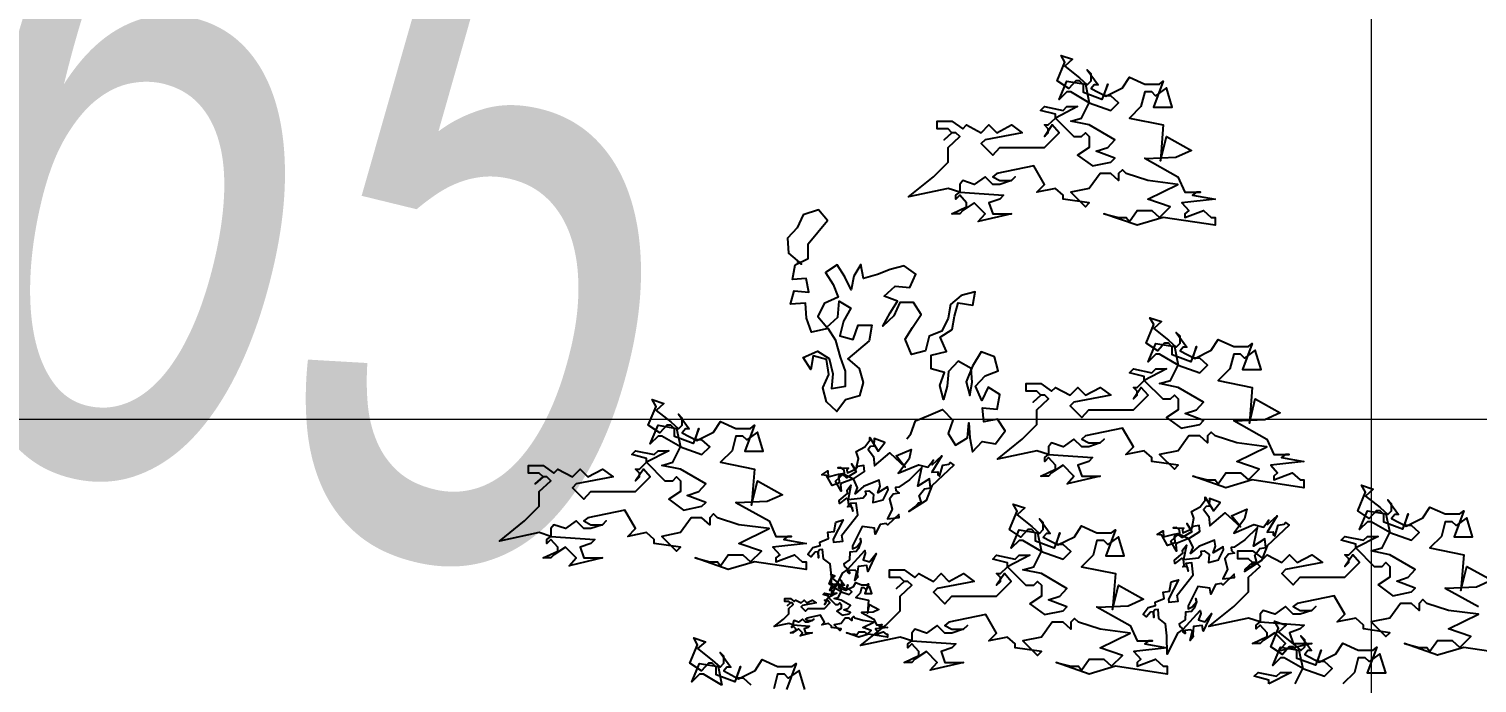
# Model space of a CAD drawing. Header units: millimetres. Extents: x 684983 to 685377, y 990360 to 990509.
# Drawn here: x 685202.114 to 685204.124, y 990445.672 to 990446.58 of the extents above; entities that cross this region are included whole.
import ezdxf

# ---------------------------------------------------------------- set-up
doc = ezdxf.new("R2010")
doc.units = ezdxf.units.MM
doc.header["$PDMODE"] = 35
doc.header["$PDSIZE"] = 0.2
for name, color, linetype in [('dim', 7, 'Continuous'), ('SYMBOLS', 7, 'Continuous'), ('VENGA TREE', 7, 'Continuous')]:
    doc.layers.add(name, color=color, linetype=linetype)
doc.layers.add('grid', color=8, linetype='Continuous', lineweight=9)
doc.styles.add('DIM', font='ARIALN.TTF', dxfattribs={"width": 0.8, "height": 1})
doc.dimstyles.get("Standard").update_dxf_attribs({"dimtxt": 1, "dimasz": 0.18, "dimexe": 0.18, "dimexo": 0.0625, "dimgap": 0.09, "dimtad": 0, "dimrnd": 0.05, "dimzin": 0, "dimdsep": 46, "dimtxsty": 'DIM', "dimcen": 0.09, "dimse1": 1, "dimse2": 1, "dimsd1": 1, "dimsd2": 1, "dimadec": 0, "dimazin": 0, "dimtfac": 1, "dimtix": 1, "dimtofl": 0, "dimtmove": 2, "dimatfit": 3, "dimfxl": 0, "dimtolj": 1, "dimtzin": 0, "dimarcsym": 0})

# ---------------------------------------------------------------- blocks, each defined once
blk = doc.blocks.new('*D57')
at = {"layer": 'Defpoints', "color": 0, "transparency": 16777216}
for p in [(685192.3597, 990448.8721), (685192.1055, 990447.83), (685211.2073, 990443.1706)]:
    blk.add_point(p, dxfattribs=at)
at = {"layer": 'dim', "color": 0, "transparency": 16777216, "insert": (685201.9106, 990446.5424), "char_height": 1, "attachment_point": 5, "rotation": 346.2918, "style": 'DIM'}
blk.add_mtext('\\A1;19.65', dxfattribs=at)
blk = doc.blocks.new('A$C7BFB01F8')
at = {"layer": 'SYMBOLS', "color": 99}
for points in [[(1.9519, 4.5114), (1.9824, 4.4873), (1.9985, 4.4728), (2.0065, 4.4809), (2.0065, 4.4954), (1.9985, 4.5035), (2.021, 4.4728), (2.0129, 4.4728), (2.0065, 4.4649), (2.037, 4.4488), (2.0717, 4.4661), (2.086, 4.4885), (2.1182, 4.474), (2.1487, 4.474), (2.1567, 4.4805), (2.1366, 4.4263), (2.1752, 4.4263), (2.1631, 4.4661), (2.1406, 4.45), (2.1327, 4.458), (2.1182, 4.458), (2.1102, 4.4275), (2.086, 4.4034), (2.1567, 4.389), (2.1509, 4.3145), (2.1631, 4.3648), (2.2151, 4.3359), (2.183, 4.3215), (2.1204, 4.3187), (2.1182, 4.3198), (2.1873, 4.2813), (2.2017, 4.2492), (2.2339, 4.2492), (2.2259, 4.2492), (2.2178, 4.2427), (2.2644, 4.2347), (2.1954, 4.2267), (2.2097, 4.2107), (2.2017, 4.2042), (2.2017, 4.1961), (2.2403, 4.2107), (2.2564, 4.1961), (2.2644, 4.1961), (2.2644, 4.1801), (2.1567, 4.1961), (2.1021, 4.1801), (2.0331, 4.2042), (2.0636, 4.1961), (2.0796, 4.1961), (2.086, 4.1881), (2.1021, 4.2107), (2.1327, 4.2107), (2.1487, 4.1961), (2.1713, 4.2187), (2.1246, 4.2347), (2.1873, 4.2653), (2.1246, 4.2733), (2.0796, 4.2878), (2.0717, 4.2957), (2.0636, 4.2878), (2.0636, 4.2733), (2.0476, 4.2878), (2.025, 4.2878), (2.0026, 4.2571), (1.964, 4.2492), (1.9946, 4.2187), (2.0026, 4.2267), (1.948, 4.2347), (1.948, 4.2427), (1.9319, 4.2571), (1.8934, 4.2492), (1.9094, 4.2653), (1.8869, 4.3038), (1.8099, 4.2878), (1.8017, 4.2813), (1.8163, 4.2733), (1.8403, 4.2733), (1.8483, 4.2813), (1.8403, 4.2733), (1.8163, 4.2653), (1.8017, 4.2653), (1.7857, 4.2813), (1.7632, 4.2653), (1.739, 4.2733), (1.7327, 4.2653), (1.7327, 4.2492), (1.8243, 4.2427), (1.8163, 4.2347), (1.7937, 4.2267), (1.8017, 4.2042), (1.8403, 4.2042), (1.7713, 4.1881), (1.7857, 4.2042), (1.7632, 4.2267), (1.739, 4.2107), (1.7327, 4.2042), (1.7166, 4.2042), (1.7472, 4.2187), (1.7472, 4.2267), (1.7327, 4.2427), (1.7246, 4.2347), (1.7246, 4.2427), (1.7327, 4.2492), (1.7086, 4.2571), (1.6261, 4.2395), (1.678, 4.2813), (1.7086, 4.3117), (1.7086, 4.3424), (1.7327, 4.3648), (1.7246, 4.3729), (1.7166, 4.3729), (1.7005, 4.3584), (1.7166, 4.3729), (1.7086, 4.3809), (1.6861, 4.3809), (1.6861, 4.397), (1.7166, 4.397), (1.739, 4.3809), (1.7472, 4.389), (1.7777, 4.3729), (1.7937, 4.389), (1.8099, 4.3729), (1.8403, 4.389), (1.8627, 4.3729), (1.7857, 4.3584), (1.7777, 4.3504), (1.8017, 4.3263), (1.8163, 4.3424), (1.9094, 4.3424), (1.9399, 4.3729), (1.9255, 4.389), (1.9094, 4.3648), (1.9173, 4.3729), (1.9173, 4.3809), (1.9094, 4.389), (1.9173, 4.389), (1.9319, 4.4034), (1.9319, 4.4115), (1.9013, 4.4194), (1.9094, 4.4275), (1.948, 4.4194), (1.956, 4.4275), (1.9784, 4.4275), (1.9319, 4.4034), (1.9704, 4.3648), (1.9865, 4.3648), (1.9946, 4.3729), (2.0026, 4.3648), (2.0026, 4.3424), (1.9784, 4.3263), (2.009, 4.3038), (2.0476, 4.3117), (2.0556, 4.3198), (2.0171, 4.3343), (2.041, 4.3424), (2.0556, 4.3584), (2.0026, 4.389), (1.964, 4.397), (1.9865, 4.4034), (2.0026, 4.4354), (1.964, 4.458), (1.956, 4.458), (1.9399, 4.442), (1.956, 4.4805), (1.9946, 4.474), (2.0026, 4.4354), (2.0476, 4.4194), (2.0636, 4.4354), (2.0476, 4.45), (2.0331, 4.45), (2.041, 4.474), (2.0289, 4.4424), (1.9905, 4.4568), (1.9905, 4.4728), (1.9824, 4.4809), (1.9743, 4.4809), (1.9599, 4.4649), (1.9359, 4.4809), (1.9519, 4.5195), (1.9438, 4.5339), (1.9679, 4.5259), (1.9519, 4.5114), (1.9519, 4.5114)], [(2.1369, 3.9652), (2.1675, 3.9411), (2.1836, 3.9266), (2.1916, 3.9347), (2.1916, 3.9492), (2.1836, 3.9573), (2.206, 3.9266), (2.198, 3.9266), (2.1916, 3.9187), (2.2221, 3.9027), (2.2567, 3.9199), (2.2711, 3.9423), (2.3033, 3.9278), (2.3338, 3.9278), (2.3417, 3.9343), (2.3217, 3.8801), (2.3603, 3.8801), (2.3482, 3.9199), (2.3257, 3.9038), (2.3178, 3.9118), (2.3033, 3.9118), (2.2953, 3.8813), (2.2711, 3.8572), (2.3417, 3.8428), (2.336, 3.7683), (2.3482, 3.8186), (2.4002, 3.7897), (2.3681, 3.7754), (2.3054, 3.7725), (2.3033, 3.7736), (2.3724, 3.7351), (2.3868, 3.703), (2.419, 3.703), (2.4109, 3.703), (2.4029, 3.6966), (2.4494, 3.6885), (2.3804, 3.6805), (2.3948, 3.6645), (2.3868, 3.658), (2.3868, 3.6499), (2.4253, 3.6645), (2.4415, 3.6499), (2.4494, 3.6499), (2.4494, 3.6339), (2.3417, 3.6499), (2.2871, 3.6339), (2.2181, 3.658), (2.2487, 3.6499), (2.2647, 3.6499), (2.2711, 3.6419), (2.2871, 3.6645), (2.3178, 3.6645), (2.3338, 3.6499), (2.3563, 3.6725), (2.3097, 3.6885), (2.3724, 3.7191), (2.3097, 3.7271), (2.2647, 3.7416), (2.2567, 3.7495), (2.2487, 3.7416), (2.2487, 3.7271), (2.2326, 3.7416), (2.2101, 3.7416), (2.1876, 3.7109), (2.149, 3.703), (2.1797, 3.6725), (2.1876, 3.6805), (2.133, 3.6885), (2.133, 3.6966), (2.117, 3.7109), (2.0784, 3.703), (2.0944, 3.7191), (2.072, 3.7576), (1.9949, 3.7416), (1.9868, 3.7351), (2.0014, 3.7271), (2.0253, 3.7271), (2.0334, 3.7351), (2.0253, 3.7271), (2.0014, 3.7191), (1.9868, 3.7191), (1.9707, 3.7351), (1.9483, 3.7191), (1.9241, 3.7271), (1.9178, 3.7191), (1.9178, 3.703), (2.0093, 3.6966), (2.0014, 3.6885), (1.9788, 3.6805), (1.9868, 3.658), (2.0253, 3.658), (1.9564, 3.6419), (1.9707, 3.658), (1.9483, 3.6805), (1.9241, 3.6645), (1.9178, 3.658), (1.9016, 3.658), (1.9323, 3.6725), (1.9323, 3.6805), (1.9178, 3.6966), (1.9097, 3.6885), (1.9097, 3.6966), (1.9178, 3.703), (1.8937, 3.7109), (1.8112, 3.6933), (1.8631, 3.7351), (1.8937, 3.7655), (1.8937, 3.7962), (1.9178, 3.8186), (1.9097, 3.8267), (1.9016, 3.8267), (1.8856, 3.8122), (1.9016, 3.8267), (1.8937, 3.8348), (1.8711, 3.8348), (1.8711, 3.8508), (1.9016, 3.8508), (1.9241, 3.8348), (1.9323, 3.8428), (1.9628, 3.8267), (1.9788, 3.8428), (1.9949, 3.8267), (2.0253, 3.8428), (2.0478, 3.8267), (1.9707, 3.8122), (1.9628, 3.8042), (1.9868, 3.7801), (2.0014, 3.7962), (2.0944, 3.7962), (2.125, 3.8267), (2.1106, 3.8428), (2.0944, 3.8186), (2.1024, 3.8267), (2.1024, 3.8348), (2.0944, 3.8428), (2.1024, 3.8428), (2.117, 3.8572), (2.117, 3.8653), (2.0864, 3.8732), (2.0944, 3.8813), (2.133, 3.8732), (2.1411, 3.8813), (2.1634, 3.8813), (2.117, 3.8572), (2.1555, 3.8186), (2.1716, 3.8186), (2.1797, 3.8267), (2.1876, 3.8186), (2.1876, 3.7962), (2.1634, 3.7801), (2.1941, 3.7576), (2.2326, 3.7655), (2.2407, 3.7736), (2.2021, 3.7881), (2.2261, 3.7962), (2.2407, 3.8122), (2.1876, 3.8428), (2.149, 3.8508), (2.1716, 3.8572), (2.1876, 3.8892), (2.149, 3.9118), (2.1411, 3.9118), (2.125, 3.8958), (2.1411, 3.9343), (2.1797, 3.9278), (2.1876, 3.8892), (2.2326, 3.8732), (2.2487, 3.8892), (2.2326, 3.9038), (2.2181, 3.9038), (2.2261, 3.9278), (2.214, 3.8962), (2.1755, 3.9106), (2.1755, 3.9266), (2.1675, 3.9347), (2.1594, 3.9347), (2.145, 3.9187), (2.1209, 3.9347), (2.1369, 3.9733), (2.1289, 3.9877), (2.153, 3.9797), (2.1369, 3.9652), (2.1369, 3.9652)], [(2.5775, 3.6165), (2.6081, 3.5924), (2.6242, 3.5779), (2.6321, 3.586), (2.6321, 3.6005), (2.6242, 3.6086), (2.6466, 3.5779), (2.6386, 3.5779), (2.6321, 3.57), (2.6627, 3.5539), (2.6973, 3.5712), (2.7117, 3.5936), (2.7439, 3.5791), (2.7744, 3.5791), (2.7823, 3.5856), (2.7623, 3.5314), (2.8009, 3.5314), (2.7888, 3.5712), (2.7663, 3.5551), (2.7583, 3.5631), (2.7439, 3.5631), (2.7359, 3.5326), (2.7117, 3.5085), (2.7823, 3.4941), (2.7765, 3.4196), (2.7888, 3.4699), (2.8407, 3.441), (2.8087, 3.4266), (2.746, 3.4238), (2.7439, 3.4249), (2.813, 3.3864)], [(2.89, 3.2852), (2.7823, 3.3012), (2.7277, 3.2852), (2.6587, 3.3093), (2.6892, 3.3012), (2.7053, 3.3012), (2.7117, 3.2932), (2.7277, 3.3158), (2.7583, 3.3158), (2.7744, 3.3012), (2.7969, 3.3238), (2.7503, 3.3398), (2.813, 3.3704), (2.7503, 3.3784), (2.7053, 3.3929), (2.6973, 3.4008), (2.6892, 3.3929), (2.6892, 3.3784), (2.6732, 3.3929), (2.6507, 3.3929), (2.6282, 3.3622), (2.5896, 3.3543), (2.6203, 3.3238), (2.6282, 3.3318), (2.5736, 3.3398), (2.5736, 3.3479), (2.5576, 3.3622), (2.519, 3.3543), (2.535, 3.3704), (2.5126, 3.4089), (2.4355, 3.3929), (2.4273, 3.3864), (2.442, 3.3784), (2.4659, 3.3784), (2.474, 3.3864), (2.4659, 3.3784), (2.442, 3.3704), (2.4273, 3.3704), (2.4113, 3.3864), (2.3889, 3.3704), (2.3647, 3.3784), (2.3584, 3.3704), (2.3584, 3.3543), (2.4499, 3.3479), (2.442, 3.3398), (2.4194, 3.3318), (2.4273, 3.3093), (2.4659, 3.3093), (2.3969, 3.2932), (2.4113, 3.3093), (2.3889, 3.3318), (2.3647, 3.3158), (2.3584, 3.3093), (2.3422, 3.3093), (2.3729, 3.3238), (2.3729, 3.3318), (2.3584, 3.3479), (2.3503, 3.3398), (2.3503, 3.3479), (2.3584, 3.3543), (2.3343, 3.3622), (2.2518, 3.3446), (2.3036, 3.3864), (2.3343, 3.4168), (2.3343, 3.4475), (2.3584, 3.4699), (2.3503, 3.478), (2.3422, 3.478), (2.3262, 3.4635), (2.3422, 3.478), (2.3343, 3.486), (2.3117, 3.486), (2.3117, 3.5021), (2.3422, 3.5021), (2.3647, 3.486), (2.3729, 3.4941), (2.4034, 3.478), (2.4194, 3.4941), (2.4355, 3.478), (2.4659, 3.4941), (2.4884, 3.478), (2.4113, 3.4635), (2.4034, 3.4555), (2.4273, 3.4314), (2.442, 3.4475), (2.535, 3.4475), (2.5655, 3.478), (2.5512, 3.4941), (2.535, 3.4699), (2.543, 3.478), (2.543, 3.486), (2.535, 3.4941), (2.543, 3.4941), (2.5576, 3.5085), (2.5576, 3.5166), (2.527, 3.5245), (2.535, 3.5326), (2.5736, 3.5245), (2.5817, 3.5326), (2.604, 3.5326), (2.5576, 3.5085), (2.5961, 3.4699), (2.6122, 3.4699), (2.6203, 3.478), (2.6282, 3.4699), (2.6282, 3.4475), (2.604, 3.4314), (2.6346, 3.4089), (2.6732, 3.4168), (2.6813, 3.4249), (2.6427, 3.4394), (2.6667, 3.4475), (2.6813, 3.4635), (2.6282, 3.4941), (2.5896, 3.5021), (2.6122, 3.5085), (2.6282, 3.5405), (2.5896, 3.5631), (2.5817, 3.5631), (2.5655, 3.5471), (2.5817, 3.5856), (2.6203, 3.5791), (2.6282, 3.5405), (2.6732, 3.5245), (2.6892, 3.5405), (2.6732, 3.5551), (2.6587, 3.5551), (2.6667, 3.5791), (2.6546, 3.5475), (2.6161, 3.5619), (2.6161, 3.5779), (2.6081, 3.586), (2.6, 3.586), (2.5856, 3.57), (2.5615, 3.586), (2.5775, 3.6246), (2.5695, 3.639), (2.5936, 3.631), (2.5775, 3.6165), (2.5775, 3.6165)], [(1.8522, 3.5773), (1.8827, 3.5532), (1.8989, 3.5387), (1.9068, 3.5467), (1.9068, 3.5612), (1.8989, 3.5693), (1.9213, 3.5387), (1.9132, 3.5387), (1.9068, 3.5307), (1.9373, 3.5147), (1.972, 3.5319), (1.9864, 3.5544), (2.0185, 3.5399), (2.049, 3.5399), (2.057, 3.5463), (2.037, 3.4921), (2.0755, 3.4921), (2.0634, 3.5319), (2.041, 3.5159), (2.033, 3.5239), (2.0185, 3.5239), (2.0106, 3.4933), (1.9864, 3.4693), (2.057, 3.4549), (2.0512, 3.3803), (2.0634, 3.4307), (2.1154, 3.4018), (2.0834, 3.3874), (2.0207, 3.3846), (2.0185, 3.3857), (2.0876, 3.3472), (2.102, 3.315), (2.1343, 3.315), (2.1262, 3.315), (2.1181, 3.3086), (2.1647, 3.3005), (2.0957, 3.2926), (2.1101, 3.2766), (2.102, 3.27), (2.102, 3.262), (2.1406, 3.2766), (2.1567, 3.262), (2.1647, 3.262), (2.1647, 3.2459), (2.057, 3.262), (2.0024, 3.2459), (1.9334, 3.27), (1.9639, 3.262), (1.98, 3.262), (1.9864, 3.254), (2.0024, 3.2766), (2.033, 3.2766), (2.049, 3.262), (2.0716, 3.2845), (2.025, 3.3005), (2.0876, 3.3312), (2.025, 3.3391), (1.98, 3.3536), (1.972, 3.3616), (1.9639, 3.3536), (1.9639, 3.3391), (1.9479, 3.3536), (1.9253, 3.3536), (1.9029, 3.323), (1.8643, 3.315), (1.8949, 3.2845), (1.9029, 3.2926), (1.8483, 3.3005), (1.8483, 3.3086), (1.8323, 3.323), (1.7937, 3.315), (1.8097, 3.3312), (1.7873, 3.3696), (1.7102, 3.3536), (1.702, 3.3472), (1.7166, 3.3391), (1.7406, 3.3391), (1.7487, 3.3472), (1.7406, 3.3391), (1.7166, 3.3312), (1.702, 3.3312), (1.686, 3.3472), (1.6636, 3.3312), (1.6394, 3.3391), (1.633, 3.3312), (1.633, 3.315), (1.7246, 3.3086), (1.7166, 3.3005), (1.6941, 3.2926), (1.702, 3.27), (1.7406, 3.27), (1.6716, 3.254), (1.686, 3.27), (1.6636, 3.2926), (1.6394, 3.2766), (1.633, 3.27), (1.6169, 3.27), (1.6475, 3.2845), (1.6475, 3.2926), (1.633, 3.3086), (1.625, 3.3005), (1.625, 3.3086), (1.633, 3.315), (1.609, 3.323), (1.5264, 3.3053), (1.5783, 3.3472), (1.609, 3.3776), (1.609, 3.4082), (1.633, 3.4307), (1.625, 3.4387), (1.6169, 3.4387), (1.6009, 3.4242), (1.6169, 3.4387), (1.609, 3.4468), (1.5864, 3.4468), (1.5864, 3.4628), (1.6169, 3.4628), (1.6394, 3.4468), (1.6475, 3.4549), (1.678, 3.4387), (1.6941, 3.4549), (1.7102, 3.4387), (1.7406, 3.4549), (1.7631, 3.4387), (1.686, 3.4242), (1.678, 3.4163), (1.702, 3.3922), (1.7166, 3.4082), (1.8097, 3.4082), (1.8402, 3.4387), (1.8258, 3.4549), (1.8097, 3.4307), (1.8177, 3.4387), (1.8177, 3.4468), (1.8097, 3.4549), (1.8177, 3.4549), (1.8323, 3.4693), (1.8323, 3.4773), (1.8016, 3.4853), (1.8097, 3.4933), (1.8483, 3.4853), (1.8564, 3.4933), (1.8787, 3.4933), (1.8323, 3.4693), (1.8707, 3.4307), (1.8869, 3.4307), (1.8949, 3.4387), (1.9029, 3.4307), (1.9029, 3.4082), (1.8787, 3.3922), (1.9093, 3.3696), (1.9479, 3.3776), (1.956, 3.3857), (1.9174, 3.4002), (1.9414, 3.4082), (1.956, 3.4242), (1.9029, 3.4549), (1.8643, 3.4628), (1.8869, 3.4693), (1.9029, 3.5013), (1.8643, 3.5239), (1.8564, 3.5239), (1.8402, 3.5078), (1.8564, 3.5463), (1.8949, 3.5399), (1.9029, 3.5013), (1.9479, 3.4853), (1.9639, 3.5013), (1.9479, 3.5159), (1.9334, 3.5159), (1.9414, 3.5399), (1.9293, 3.5083), (1.8908, 3.5227), (1.8908, 3.5387), (1.8827, 3.5467), (1.8747, 3.5467), (1.8603, 3.5307), (1.8362, 3.5467), (1.8522, 3.5853), (1.8441, 3.5997), (1.8682, 3.5918), (1.8522, 3.5773), (1.8522, 3.5773)], [(2.1572, 3.5318), (2.179, 3.5371), (2.1913, 3.5393), (2.1905, 3.5457), (2.1839, 3.5509), (2.1774, 3.5501), (2.1993, 3.5495), (2.1964, 3.5458), (2.1977, 3.54), (2.2159, 3.5482), (2.2204, 3.5701), (2.2153, 3.5846), (2.2333, 3.594), (2.2442, 3.6079), (2.2441, 3.6138), (2.2615, 3.5854), (2.2752, 3.6029), (2.2529, 3.6116), (2.2522, 3.5957), (2.2457, 3.5949), (2.2406, 3.5883), (2.2516, 3.5739), (2.2539, 3.5543), (2.2856, 3.5813), (2.3174, 3.5521), (2.2988, 3.5756), (2.3304, 3.5889), (2.3256, 3.5692), (2.3046, 3.5398), (2.3033, 3.5392), (2.3454, 3.5569), (2.3651, 3.552), (2.3765, 3.5666), (2.3737, 3.563), (2.3737, 3.557), (2.3939, 3.5753), (2.373, 3.5411), (2.3854, 3.542), (2.3855, 3.536), (2.3892, 3.5331), (2.3962, 3.5558), (2.4086, 3.558), (2.4114, 3.5616), (2.4187, 3.5559), (2.3732, 3.5127), (2.361, 3.4822), (2.3256, 3.4594), (2.3401, 3.4704), (2.3458, 3.4777), (2.3517, 3.4778), (2.3471, 3.4931), (2.358, 3.507), (2.3703, 3.5091), (2.3681, 3.5273), (2.3443, 3.5118), (2.3526, 3.5512), (2.3267, 3.5256), (2.3042, 3.5103), (2.2977, 3.5095), (2.2985, 3.503), (2.305, 3.4979), (2.2928, 3.4957), (2.2847, 3.4855), (2.2907, 3.4644), (2.2806, 3.4441), (2.3053, 3.4471), (2.3045, 3.4536), (2.2814, 3.4316), (2.2778, 3.4345), (2.2656, 3.4323), (2.2554, 3.412), (2.2538, 3.425), (2.2284, 3.4285), (2.2083, 3.3878), (2.2083, 3.3818), (2.2171, 3.3856), (2.2256, 3.3965), (2.2248, 3.403), (2.2256, 3.3965), (2.2207, 3.3828), (2.2155, 3.3761), (2.2026, 3.3745), (2.2019, 3.3587), (2.1896, 3.3505), (2.191, 3.3448), (2.1983, 3.3391), (2.2338, 3.3783), (2.2346, 3.3719), (2.2302, 3.3588), (2.2433, 3.3544), (2.257, 3.3719), (2.2398, 3.3349), (2.2376, 3.3471), (2.2194, 3.3449), (2.218, 3.3283), (2.2188, 3.3231), (2.213, 3.3157), (2.2173, 3.3348), (2.2137, 3.3377), (2.2013, 3.3368), (2.202, 3.3303), (2.1984, 3.3331), (2.1983, 3.3391), (2.1862, 3.331), (2.1648, 3.2872), (2.1643, 3.3257), (2.1614, 3.3504), (2.1475, 3.3613), (2.1458, 3.3802), (2.1393, 3.3794), (2.1364, 3.3757), (2.1373, 3.3633), (2.1364, 3.3757), (2.1299, 3.375), (2.1219, 3.3647), (2.1147, 3.3704), (2.1255, 3.3843), (2.1408, 3.3888), (2.14, 3.3954), (2.1582, 3.4035), (2.1565, 3.4165), (2.1696, 3.4181), (2.1731, 3.4376), (2.1884, 3.4421), (2.1676, 3.4019), (2.1684, 3.3955), (2.1878, 3.3978), (2.1857, 3.4101), (2.2188, 3.4524), (2.2158, 3.4771), (2.2034, 3.4763), (2.2086, 3.4604), (2.2078, 3.4669), (2.2042, 3.4697), (2.1977, 3.469), (2.2005, 3.4726), (2.1991, 3.4843), (2.1955, 3.4872), (2.181, 3.4761), (2.1802, 3.4827), (2.1976, 3.4973), (2.1968, 3.5038), (2.2047, 3.514), (2.1991, 3.4843), (2.2303, 3.4881), (2.2361, 3.4954), (2.2353, 3.5019), (2.2418, 3.5027), (2.252, 3.4947), (2.2506, 3.478), (2.2718, 3.4839), (2.2819, 3.5043), (2.2811, 3.5108), (2.2608, 3.4984), (2.2656, 3.5122), (2.2636, 3.5245), (2.2308, 3.5113), (2.2135, 3.4966), (2.2186, 3.5091), (2.2097, 3.5278), (2.1858, 3.5183), (2.1829, 3.5147), (2.1845, 3.5017), (2.1727, 3.5227), (2.1894, 3.5379), (2.2097, 3.5278), (2.233, 3.5425), (2.2314, 3.5555), (2.2191, 3.5534), (2.2139, 3.5468), (2.2059, 3.559), (2.2159, 3.5423), (2.1957, 3.5299), (2.1884, 3.5356), (2.1819, 3.5348), (2.179, 3.5311), (2.1812, 3.5189), (2.1654, 3.5137), (2.1535, 3.5347), (2.1441, 3.5361), (2.1563, 3.5442), (2.1572, 3.5318), (2.1572, 3.5318)], [(1.4671, 3.4452), (1.4784, 3.4363), (1.4843, 3.4309), (1.4873, 3.4339), (1.4873, 3.4392), (1.4843, 3.4422), (1.4926, 3.4309), (1.4896, 3.4309), (1.4873, 3.428), (1.4985, 3.422), (1.5114, 3.4284), (1.5167, 3.4367), (1.5286, 3.4313), (1.5398, 3.4313), (1.5428, 3.4337), (1.5354, 3.4137), (1.5496, 3.4137), (1.5452, 3.4284), (1.5369, 3.4225), (1.5339, 3.4254), (1.5286, 3.4254), (1.5256, 3.4141), (1.5167, 3.4052), (1.5428, 3.3999), (1.5406, 3.3724), (1.5452, 3.391), (1.5644, 3.3803), (1.5525, 3.375), (1.5294, 3.3739), (1.5286, 3.3743), (1.5541, 3.3601), (1.5594, 3.3482), (1.5713, 3.3482), (1.5684, 3.3482), (1.5654, 3.3458), (1.5826, 3.3429), (1.5571, 3.3399), (1.5624, 3.334), (1.5594, 3.3316), (1.5594, 3.3286), (1.5737, 3.334), (1.5796, 3.3286), (1.5826, 3.3286), (1.5826, 3.3227), (1.5428, 3.3286), (1.5226, 3.3227), (1.4971, 3.3316), (1.5084, 3.3286), (1.5143, 3.3286), (1.5167, 3.3257), (1.5226, 3.334), (1.5339, 3.334), (1.5398, 3.3286), (1.5482, 3.3369), (1.5309, 3.3429), (1.5541, 3.3542), (1.5309, 3.3571), (1.5143, 3.3625), (1.5114, 3.3654), (1.5084, 3.3625), (1.5084, 3.3571), (1.5024, 3.3625), (1.4941, 3.3625), (1.4858, 3.3512), (1.4715, 3.3482), (1.4829, 3.3369), (1.4858, 3.3399), (1.4656, 3.3429), (1.4656, 3.3458), (1.4597, 3.3512), (1.4454, 3.3482), (1.4514, 3.3542), (1.4431, 3.3684), (1.4146, 3.3625), (1.4116, 3.3601), (1.417, 3.3571), (1.4258, 3.3571), (1.4288, 3.3601), (1.4258, 3.3571), (1.417, 3.3542), (1.4116, 3.3542), (1.4056, 3.3601), (1.3973, 3.3542), (1.3884, 3.3571), (1.3861, 3.3542), (1.3861, 3.3482), (1.4199, 3.3458), (1.417, 3.3429), (1.4086, 3.3399), (1.4116, 3.3316), (1.4258, 3.3316), (1.4003, 3.3257), (1.4056, 3.3316), (1.3973, 3.3399), (1.3884, 3.334), (1.3861, 3.3316), (1.3801, 3.3316), (1.3914, 3.3369), (1.3914, 3.3399), (1.3861, 3.3458), (1.3831, 3.3429), (1.3831, 3.3458), (1.3861, 3.3482), (1.3772, 3.3512), (1.3467, 3.3446), (1.3658, 3.3601), (1.3772, 3.3713), (1.3772, 3.3827), (1.3861, 3.391), (1.3831, 3.394), (1.3801, 3.394), (1.3742, 3.3886), (1.3801, 3.394), (1.3772, 3.3969), (1.3688, 3.3969), (1.3688, 3.4029), (1.3801, 3.4029), (1.3884, 3.3969), (1.3914, 3.3999), (1.4027, 3.394), (1.4086, 3.3999), (1.4146, 3.394), (1.4258, 3.3999), (1.4341, 3.394), (1.4056, 3.3886), (1.4027, 3.3857), (1.4116, 3.3767), (1.417, 3.3827), (1.4514, 3.3827), (1.4626, 3.394), (1.4573, 3.3999), (1.4514, 3.391), (1.4543, 3.394), (1.4543, 3.3969), (1.4514, 3.3999), (1.4543, 3.3999), (1.4597, 3.4052), (1.4597, 3.4082), (1.4484, 3.4112), (1.4514, 3.4141), (1.4656, 3.4112), (1.4686, 3.4141), (1.4769, 3.4141), (1.4597, 3.4052), (1.4739, 3.391), (1.4799, 3.391), (1.4829, 3.394), (1.4858, 3.391), (1.4858, 3.3827), (1.4769, 3.3767), (1.4882, 3.3684), (1.5024, 3.3713), (1.5054, 3.3743), (1.4912, 3.3797), (1.5, 3.3827), (1.5054, 3.3886), (1.4858, 3.3999), (1.4715, 3.4029), (1.4799, 3.4052), (1.4858, 3.4171), (1.4715, 3.4254), (1.4686, 3.4254), (1.4626, 3.4195), (1.4686, 3.4337), (1.4829, 3.4313), (1.4858, 3.4171), (1.5024, 3.4112), (1.5084, 3.4171), (1.5024, 3.4225), (1.4971, 3.4225), (1.5, 3.4313), (1.4956, 3.4197), (1.4813, 3.425), (1.4813, 3.4309), (1.4784, 3.4339), (1.4754, 3.4339), (1.4701, 3.428), (1.4612, 3.4339), (1.4671, 3.4481), (1.4641, 3.4535), (1.473, 3.4505), (1.4671, 3.4452), (1.4671, 3.4452)], [(2.3965, 3.3332), (2.427, 3.3091), (2.4432, 3.2946), (2.4511, 3.3027), (2.4511, 3.3172), (2.4432, 3.3252), (2.4656, 3.2946), (2.4576, 3.2946), (2.4511, 3.2867), (2.4816, 3.2706), (2.5163, 3.2879), (2.5307, 3.3103), (2.5628, 3.2958), (2.5934, 3.2958), (2.6013, 3.3022), (2.5813, 3.2481), (2.6198, 3.2481), (2.6077, 3.2879), (2.5853, 3.2718), (2.5773, 3.2798), (2.5628, 3.2798), (2.5549, 3.2493), (2.5307, 3.2252)], [(2.3766, 3.2252), (2.3766, 3.2333), (2.3459, 3.2412), (2.354, 3.2493), (2.3926, 3.2412), (2.4007, 3.2493), (2.423, 3.2493), (2.3766, 3.2252)], [(2.4312, 3.2252), (2.4472, 3.2572), (2.4086, 3.2798), (2.4007, 3.2798), (2.3845, 3.2638), (2.4007, 3.3022), (2.4392, 3.2958), (2.4472, 3.2572), (2.4922, 3.2412), (2.5082, 3.2572), (2.4922, 3.2718), (2.4777, 3.2718), (2.4857, 3.2958), (2.4736, 3.2642), (2.4351, 3.2786), (2.4351, 3.2946), (2.427, 3.3027), (2.419, 3.3027), (2.4046, 3.2867), (2.3805, 3.3027), (2.3965, 3.3413), (2.3885, 3.3557), (2.4125, 3.3477), (2.3965, 3.3332), (2.3965, 3.3332)], [(1.1871, 3.2988), (1.2176, 3.2747), (1.2337, 3.2602), (1.2417, 3.2683), (1.2417, 3.2828), (1.2337, 3.2908), (1.2562, 3.2602), (1.2481, 3.2602), (1.2417, 3.2523), (1.2722, 3.2362), (1.3069, 3.2535), (1.3213, 3.2759), (1.3534, 3.2614), (1.3839, 3.2614), (1.3919, 3.2678), (1.3718, 3.2137)], [(1.4104, 3.2137), (1.3983, 3.2535), (1.3759, 3.2374), (1.3679, 3.2454), (1.3534, 3.2454), (1.3455, 3.2149)], [(1.2378, 3.2228), (1.1992, 3.2454), (1.1912, 3.2454), (1.1751, 3.2294), (1.1912, 3.2678), (1.2298, 3.2614), (1.2378, 3.2228)], [(1.2988, 3.2228), (1.2828, 3.2374), (1.2683, 3.2374), (1.2763, 3.2614), (1.2642, 3.2298), (1.2257, 3.2442), (1.2257, 3.2602), (1.2176, 3.2683), (1.2096, 3.2683), (1.1952, 3.2523), (1.1711, 3.2683), (1.1871, 3.3069), (1.179, 3.3212), (1.2031, 3.3133), (1.1871, 3.2988), (1.1871, 3.2988)]]:
    blk.add_lwpolyline(points, dxfattribs=at)
at = {"layer": 'SYMBOLS', "color": 73}
for points in [[(1.6224, 3.7359), (1.6307, 3.7458), (1.6409, 3.7733), (1.6677, 3.7839), (1.6972, 3.7968), (1.7185, 3.7743), (1.7084, 3.7468), (1.7243, 3.7221), (1.749, 3.738), (1.7516, 3.7688), (1.7541, 3.7376), (1.7593, 3.7087), (1.7793, 3.7302), (1.8073, 3.7252), (1.8277, 3.7519), (1.8118, 3.7765), (1.7829, 3.7713), (1.7802, 3.7999), (1.811, 3.7973), (1.8162, 3.8278), (1.7917, 3.8429), (1.779, 3.8156), (1.766, 3.8451), (1.786, 3.8666), (1.8128, 3.8772), (1.805, 3.9063), (1.7774, 3.9165), (1.7594, 3.8871), (1.7462, 3.8546), (1.754, 3.8255), (1.759, 3.8535), (1.7564, 3.8821), (1.7293, 3.8974), (1.7093, 3.8759), (1.7066, 3.8451), (1.699, 3.8174), (1.6912, 3.8465), (1.7014, 3.874), (1.6736, 3.8816), (1.6735, 3.9101), (1.7052, 3.9176), (1.6922, 3.9472), (1.7169, 3.9631), (1.7219, 3.9911), (1.7295, 4.0189), (1.7601, 4.0137), (1.7651, 4.0417), (1.736, 4.0338), (1.7137, 4.0151), (1.7086, 3.9871), (1.6959, 3.9598), (1.6691, 3.9492), (1.6613, 3.9189), (1.6322, 3.9111), (1.6195, 3.9432), (1.6346, 3.9677), (1.6524, 3.9946), (1.6365, 4.0193), (1.608, 4.0192), (1.5953, 3.9918), (1.5728, 3.9705), (1.5881, 3.9976), (1.6031, 4.0222), (1.5756, 4.0323), (1.5981, 4.0536), (1.6289, 4.0509), (1.6416, 4.0783), (1.6173, 4.0959), (1.5882, 4.0881), (1.5614, 4.0775), (1.5323, 4.0697), (1.5271, 4.0986), (1.512, 4.0741), (1.507, 4.0461), (1.4938, 4.0731), (1.4779, 4.0977), (1.4532, 4.0818), (1.4692, 4.0571), (1.4798, 4.0303), (1.4502, 4.0174), (1.4375, 3.9901), (1.4562, 3.9678), (1.4788, 3.9891), (1.4817, 4.0224), (1.5062, 4.0074), (1.4909, 3.9803), (1.4831, 3.9499), (1.5109, 3.9423), (1.5212, 3.9724), (1.5497, 3.9725), (1.5442, 3.9394), (1.4996, 3.902), (1.5237, 3.8818), (1.5315, 3.8526), (1.5239, 3.8249), (1.4948, 3.8171), (1.4771, 3.7928), (1.4556, 3.8127), (1.4478, 3.8418), (1.4605, 3.8692), (1.4555, 3.9006), (1.4278, 3.9082), (1.4227, 3.8802), (1.4068, 3.9049), (1.4364, 3.9178), (1.4609, 3.9027), (1.4685, 3.8711), (1.4658, 3.8403), (1.4947, 3.8455), (1.4948, 3.8765), (1.4844, 3.9059), (1.4745, 3.9403), (1.4586, 3.965), (1.4243, 3.9576), (1.4139, 3.987), (1.4115, 4.0182), (1.3803, 4.0158), (1.3879, 4.0435), (1.4186, 4.0408), (1.4134, 4.0697), (1.3847, 4.0671), (1.39, 4.0976), (1.417, 4.1108), (1.4171, 4.1418), (1.4575, 4.19), (1.4388, 4.2123), (1.4069, 4.2021), (1.3941, 4.1748), (1.3742, 4.1533), (1.3766, 4.1221), (1.403, 4.0991), (1.3942, 4.1049)], [(1.1004, 3.7948), (1.131, 3.7707), (1.1471, 3.7562), (1.155, 3.7642), (1.155, 3.7787), (1.1471, 3.7868), (1.1695, 3.7562), (1.1615, 3.7562), (1.155, 3.7482), (1.1856, 3.7322), (1.2202, 3.7494), (1.2346, 3.7719), (1.2668, 3.7574), (1.2973, 3.7574), (1.3052, 3.7638), (1.2852, 3.7096), (1.3238, 3.7096), (1.3117, 3.7494), (1.2892, 3.7334), (1.2813, 3.7414), (1.2668, 3.7414), (1.2588, 3.7108), (1.2346, 3.6868), (1.3052, 3.6724), (1.2995, 3.5978), (1.3117, 3.6482), (1.3636, 3.6193), (1.3316, 3.6049), (1.2689, 3.6021), (1.2668, 3.6032), (1.3359, 3.5647), (1.3502, 3.5325), (1.3825, 3.5325), (1.3744, 3.5325), (1.3664, 3.5261), (1.4129, 3.518), (1.3439, 3.5101), (1.3583, 3.4941), (1.3502, 3.4875), (1.3502, 3.4795), (1.3888, 3.4941), (1.405, 3.4795), (1.4129, 3.4795), (1.4129, 3.4634), (1.3052, 3.4795), (1.2506, 3.4634), (1.1816, 3.4875), (1.2122, 3.4795), (1.2282, 3.4795), (1.2346, 3.4715), (1.2506, 3.4941), (1.2813, 3.4941), (1.2973, 3.4795), (1.3198, 3.502), (1.2732, 3.518), (1.3359, 3.5487), (1.2732, 3.5566), (1.2282, 3.5711), (1.2202, 3.5791), (1.2122, 3.5711), (1.2122, 3.5566), (1.1961, 3.5711), (1.1736, 3.5711), (1.1511, 3.5405), (1.1125, 3.5325), (1.1432, 3.502), (1.1511, 3.5101), (1.0965, 3.518), (1.0965, 3.5261), (1.0805, 3.5405), (1.0419, 3.5325), (1.0579, 3.5487), (1.0355, 3.5871), (0.9584, 3.5711), (0.9503, 3.5647), (0.9649, 3.5566), (0.9888, 3.5566), (0.9969, 3.5647), (0.9888, 3.5566), (0.9649, 3.5487), (0.9503, 3.5487), (0.9342, 3.5647), (0.9118, 3.5487), (0.8876, 3.5566), (0.8813, 3.5487), (0.8813, 3.5325), (0.9728, 3.5261), (0.9649, 3.518), (0.9423, 3.5101), (0.9503, 3.4875), (0.9888, 3.4875), (0.9198, 3.4715), (0.9342, 3.4875), (0.9118, 3.5101), (0.8876, 3.4941), (0.8813, 3.4875), (0.8651, 3.4875), (0.8958, 3.502), (0.8958, 3.5101), (0.8813, 3.5261), (0.8732, 3.518), (0.8732, 3.5261), (0.8813, 3.5325), (0.8572, 3.5405), (0.7747, 3.5228), (0.8265, 3.5647), (0.8572, 3.5951), (0.8572, 3.6257), (0.8813, 3.6482), (0.8732, 3.6562), (0.8651, 3.6562), (0.8491, 3.6417), (0.8651, 3.6562), (0.8572, 3.6643), (0.8346, 3.6643), (0.8346, 3.6803), (0.8651, 3.6803), (0.8876, 3.6643), (0.8958, 3.6724), (0.9263, 3.6562), (0.9423, 3.6724), (0.9584, 3.6562), (0.9888, 3.6724), (1.0113, 3.6562), (0.9342, 3.6417), (0.9263, 3.6338), (0.9503, 3.6097), (0.9649, 3.6257), (1.0579, 3.6257), (1.0885, 3.6562), (1.0741, 3.6724), (1.0579, 3.6482), (1.0659, 3.6562), (1.0659, 3.6643), (1.0579, 3.6724), (1.0659, 3.6724), (1.0805, 3.6868), (1.0805, 3.6948), (1.0499, 3.7028), (1.0579, 3.7108), (1.0965, 3.7028), (1.1046, 3.7108), (1.1269, 3.7108), (1.0805, 3.6868), (1.119, 3.6482), (1.1351, 3.6482), (1.1432, 3.6562), (1.1511, 3.6482), (1.1511, 3.6257), (1.1269, 3.6097), (1.1575, 3.5871), (1.1961, 3.5951), (1.2042, 3.6032), (1.1656, 3.6177), (1.1896, 3.6257), (1.2042, 3.6417), (1.1511, 3.6724), (1.1125, 3.6803), (1.1351, 3.6868), (1.1511, 3.7188), (1.1125, 3.7414), (1.1046, 3.7414), (1.0885, 3.7253), (1.1046, 3.7638), (1.1432, 3.7574), (1.1511, 3.7188), (1.1961, 3.7028), (1.2122, 3.7188), (1.1961, 3.7334), (1.1816, 3.7334), (1.1896, 3.7574), (1.1775, 3.7258), (1.139, 3.7402), (1.139, 3.7562), (1.131, 3.7642), (1.1229, 3.7642), (1.1085, 3.7482), (1.0844, 3.7642), (1.1004, 3.8028), (1.0924, 3.8172), (1.1165, 3.8093), (1.1004, 3.7948), (1.1004, 3.7948)], [(1.4588, 3.6566), (1.4806, 3.6619), (1.4929, 3.6641), (1.4921, 3.6706), (1.4855, 3.6757), (1.479, 3.675), (1.5009, 3.6743), (1.498, 3.6706), (1.4993, 3.6649), (1.5175, 3.673), (1.522, 3.6949), (1.5169, 3.7094), (1.5349, 3.7188), (1.5457, 3.7327), (1.5456, 3.7386), (1.5631, 3.7102), (1.5768, 3.7277), (1.5545, 3.7364), (1.5538, 3.7205), (1.5473, 3.7197), (1.5422, 3.7131), (1.5532, 3.6987), (1.5555, 3.6791), (1.5872, 3.7061), (1.619, 3.6769), (1.6004, 3.7004), (1.632, 3.7137), (1.6272, 3.6941), (1.6062, 3.6646), (1.6049, 3.664), (1.6469, 3.6817), (1.6666, 3.6768), (1.6781, 3.6914), (1.6753, 3.6878), (1.6753, 3.6818), (1.6955, 3.7001), (1.6746, 3.6659), (1.687, 3.6668), (1.6871, 3.6608), (1.6907, 3.6579), (1.6978, 3.6806), (1.7102, 3.6828), (1.713, 3.6864), (1.7203, 3.6807), (1.6747, 3.6375), (1.6626, 3.607), (1.6271, 3.5842), (1.6417, 3.5952), (1.6473, 3.6025), (1.6532, 3.6026), (1.6487, 3.6179), (1.6596, 3.6318), (1.6719, 3.6339), (1.6697, 3.6521), (1.6458, 3.6367), (1.6542, 3.676), (1.6283, 3.6504), (1.6057, 3.6351), (1.5993, 3.6343), (1.6, 3.6278), (1.6066, 3.6227), (1.5943, 3.6205), (1.5863, 3.6103), (1.5922, 3.5892), (1.5821, 3.5689), (1.6069, 3.5719), (1.6061, 3.5784), (1.583, 3.5565), (1.5794, 3.5593), (1.5671, 3.5572), (1.557, 3.5368), (1.5554, 3.5498), (1.53, 3.5533), (1.5098, 3.5126), (1.5098, 3.5066), (1.5187, 3.5104), (1.5272, 3.5213), (1.5264, 3.5278), (1.5272, 3.5213), (1.5223, 3.5076), (1.5171, 3.5009), (1.5042, 3.4994), (1.5034, 3.4835), (1.4912, 3.4753), (1.4926, 3.4696), (1.4999, 3.4639), (1.5354, 3.5032), (1.5362, 3.4967), (1.5318, 3.4836), (1.5449, 3.4792), (1.5586, 3.4967), (1.5413, 3.4597), (1.5392, 3.4719), (1.521, 3.4698), (1.5196, 3.4531), (1.5204, 3.4479), (1.5146, 3.4406), (1.5189, 3.4596), (1.5153, 3.4625), (1.5028, 3.4616), (1.5036, 3.4551), (1.5, 3.4579), (1.4999, 3.4639), (1.4877, 3.4558), (1.4664, 3.412), (1.4659, 3.4505), (1.463, 3.4752), (1.4491, 3.4861), (1.4474, 3.505), (1.4409, 3.5042), (1.438, 3.5005), (1.4389, 3.4881), (1.438, 3.5005), (1.4315, 3.4998), (1.4235, 3.4896), (1.4162, 3.4952), (1.4271, 3.5091), (1.4423, 3.5136), (1.4416, 3.5202), (1.4598, 3.5283), (1.4581, 3.5413), (1.4712, 3.5429), (1.4747, 3.5624), (1.49, 3.5669), (1.4692, 3.5268), (1.47, 3.5203), (1.4894, 3.5226), (1.4873, 3.535), (1.5204, 3.5772), (1.5174, 3.6019), (1.505, 3.6011), (1.5102, 3.5852), (1.5094, 3.5917), (1.5057, 3.5945), (1.4992, 3.5938), (1.5021, 3.5974), (1.5007, 3.6092), (1.4971, 3.612), (1.4826, 3.601), (1.4818, 3.6075), (1.4992, 3.6221), (1.4984, 3.6287), (1.5063, 3.6388), (1.5007, 3.6092), (1.5319, 3.6129), (1.5377, 3.6202), (1.5369, 3.6268), (1.5434, 3.6275), (1.5536, 3.6195), (1.5522, 3.6028), (1.5734, 3.6087), (1.5835, 3.6291), (1.5827, 3.6356), (1.5624, 3.6232), (1.5672, 3.637), (1.5651, 3.6493), (1.5324, 3.6361), (1.515, 3.6214), (1.5201, 3.6339), (1.5113, 3.6526), (1.4873, 3.6431), (1.4845, 3.6395), (1.486, 3.6265), (1.4743, 3.6475), (1.491, 3.6627), (1.5113, 3.6526), (1.5346, 3.6674), (1.533, 3.6803), (1.5207, 3.6782), (1.5155, 3.6717), (1.5075, 3.6838), (1.5175, 3.6671), (1.4973, 3.6547), (1.49, 3.6604), (1.4835, 3.6596), (1.4806, 3.656), (1.4828, 3.6437), (1.4669, 3.6385), (1.4551, 3.6595), (1.4457, 3.6609), (1.4579, 3.669), (1.4588, 3.6566), (1.4588, 3.6566)]]:
    blk.add_lwpolyline(points, dxfattribs=at)

msp = doc.modelspace()

# ---------------------------------------------------------------- linework, layer by layer
at = {"layer": 'grid'}
for p, q in [((685203.9771, 990509.1548), (685203.9771, 990370.8996)), ((685221.1591, 990446.0381), (685118.727, 990446.0381))]:
    msp.add_line(p, q, dxfattribs=at)

# ---------------------------------------------------------------- block references
at = {"layer": 'VENGA TREE', "xscale": 0.666594931465463, "yscale": 0.666594931465463, "zscale": 0.666594931465463}
msp.add_blockref('A$C7BFB01F8', (685202.2508, 990443.521, 98.152), dxfattribs=at)

# ---------------------------------------------------------------- dimensions: what is measured, and where the dimension line sits
at = {"layer": 'dim'}
dim = msp.add_aligned_dim(p1=(685211.2073, 990443.1706), p2=(685192.1055, 990447.83), distance=-1.0727, dimstyle='Standard', dxfattribs=at)
dim.commit()
dim.dimension.update_dxf_attribs({"geometry": '*D57', "text_midpoint": (685201.9106, 990446.5424)})

doc.saveas('drawing.dxf')
